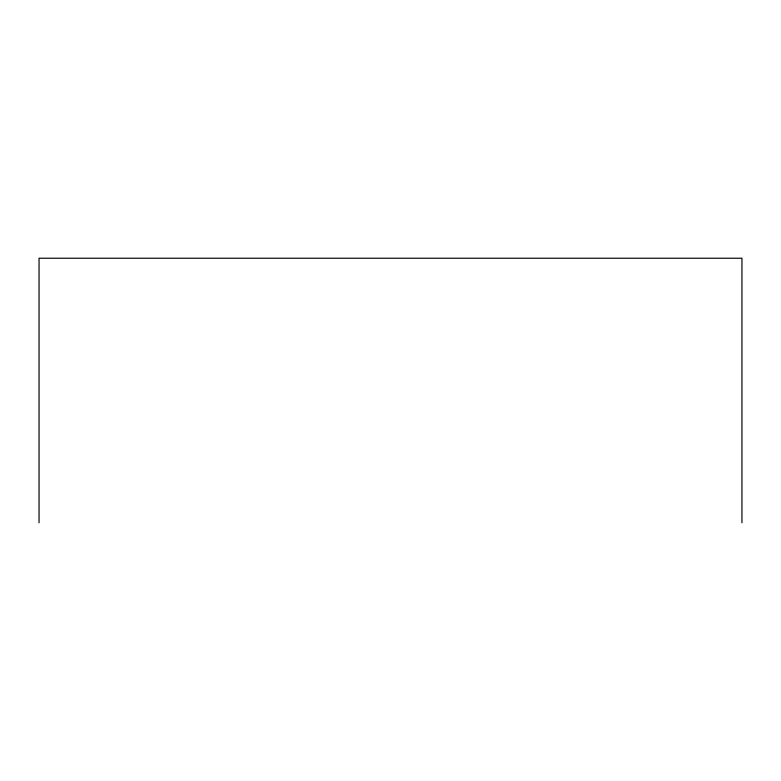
<?xml version="1.0" encoding="UTF-8"?>
<svg xmlns="http://www.w3.org/2000/svg" width="781" height="781" viewBox="0 0 781 781"><rect width="100%" height="100%" fill="white"/><g stroke="black" fill="none" stroke-linecap="round" stroke-linejoin="round"><path stroke-width="1.17" d="M741.95 522.772L741.95 258.228L39.05 258.228L39.05 522.772"/></g></svg>
